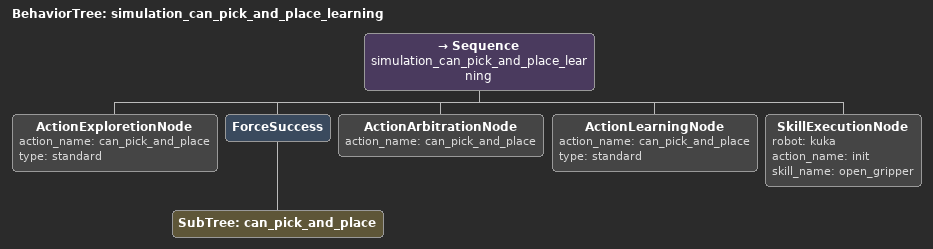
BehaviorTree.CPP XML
<?xml version="1.0"?>
<root BTCPP_format="4">
  <BehaviorTree ID="simulation_can_pick_and_place_learning">
    <Sequence name="simulation_can_pick_and_place_learning">
      <ActionExploretionNode action_name="can_pick_and_place" type="standard"/>
      <ForceSuccess>
        <SubTree ID='can_pick_and_place'/>
      </ForceSuccess>
      <ActionArbitrationNode action_name="can_pick_and_place"/>
      <ActionLearningNode    action_name="can_pick_and_place" type="standard"/>
      <SkillExecutionNode robot="kuka" action_name="init" skill_name="open_gripper"/>
    </Sequence>
  </BehaviorTree>
</root>
